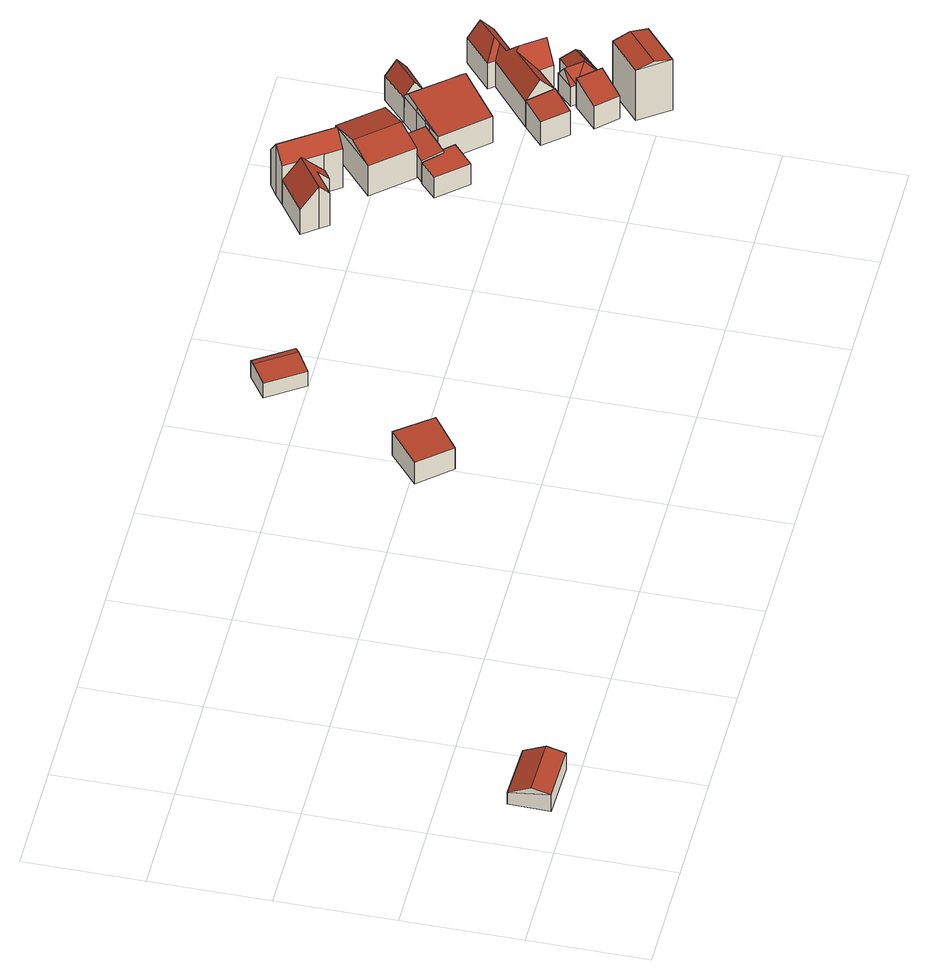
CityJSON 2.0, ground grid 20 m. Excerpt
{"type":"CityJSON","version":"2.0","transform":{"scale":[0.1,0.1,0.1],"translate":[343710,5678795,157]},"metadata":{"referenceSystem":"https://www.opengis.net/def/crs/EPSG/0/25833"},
"CityObjects":{
"building1":{"type":"Building","attributes":{"Dachtyp_tdc":"tdcGableRoof","Gemeindeschluessel":14729160,"Dachneigung":24.92,"QualitaetDacherkennung":87,"Geometrietyp2DReferenz":"3000","function":"31001_9998","roofType":"3100","measuredHeight":4.32},"geometry":[{"type":"MultiSurface","lod":"2","boundaries":[[[0,1,2,3]],[[1,4,5,2]],[[4,6,7,5]],[[6,0,3,7]],[[4,1,8]],[[0,6,9]],[[1,0,9,8]],[[6,4,8,9]],[[3,2,5,7]]],"semantics":{"surfaces":[{"type":"WallSurface"},{"type":"RoofSurface"},{"type":"GroundSurface"}],"values":[0,0,0,0,0,0,1,1,2]}}]},
"building2":{"type":"Building","attributes":{"Dachtyp_tdc":"tdcPolyFlatRoof","Gemeindeschluessel":14729160,"Dachneigung":3.98,"QualitaetDacherkennung":67,"Geometrietyp2DReferenz":"3000","function":"31001_9998","roofType":"2100","measuredHeight":4.97},"geometry":[{"type":"MultiSurface","lod":"2","boundaries":[[[10,11,12,13]],[[11,14,15,12]],[[14,16,17,15]],[[16,10,13,17]],[[16,14,11,10]],[[13,12,15,17]]],"semantics":{"surfaces":[{"type":"WallSurface"},{"type":"RoofSurface"},{"type":"GroundSurface"}],"values":[0,0,0,0,1,2]}}]},
"building3":{"type":"Building","attributes":{"Dachtyp_tdc":"tdcGableRoof","Gemeindeschluessel":14729160,"Dachneigung":10.15,"QualitaetDacherkennung":78,"Geometrietyp2DReferenz":"3000","function":"31001_9998","roofType":"3100","measuredHeight":3.73},"geometry":[{"type":"MultiSurface","lod":"2","boundaries":[[[18,19,20,21]],[[19,22,23,20]],[[22,24,25,23]],[[24,18,21,25]],[[22,19,26]],[[18,24,27]],[[19,18,27,26]],[[24,22,26,27]],[[21,20,23,25]]],"semantics":{"surfaces":[{"type":"WallSurface"},{"type":"RoofSurface"},{"type":"GroundSurface"}],"values":[0,0,0,0,0,0,1,1,2]}}]},
"building4":{"type":"Building","attributes":{"Dachtyp_tdc":"tdcPolyFlatRoof","Gemeindeschluessel":14729160,"Dachneigung":0,"QualitaetDacherkennung":58,"Geometrietyp2DReferenz":"3000","function":"31001_9998","roofType":"1000","measuredHeight":4.43},"geometry":[{"type":"MultiSurface","lod":"2","boundaries":[[[28,29,30,31]],[[29,32,33,30]],[[32,34,35,33]],[[34,36,37,35]],[[36,38,39,37]],[[38,28,31,39]],[[38,36,34,32,29,28]],[[31,30,33,35,37,39]]],"semantics":{"surfaces":[{"type":"WallSurface"},{"type":"RoofSurface"},{"type":"GroundSurface"}],"values":[0,0,0,0,0,0,1,2]}}]},
"building5":{"type":"Building","attributes":{"Gemeindeschluessel":14729160,"Geometrietyp2DReferenz":"3000","function":"31001_9998","roofType":"9999"},"children":["building5-1","building5-2"]},
"building5-1":{"type":"BuildingPart","attributes":{"Dachtyp_tdc":"tdcGableRoof","Dachneigung":52.78,"QualitaetDacherkennung":75,"Geometrietyp2DReferenz":"3000","roofType":"3100","measuredHeight":10.91},"parents":["building5"],"geometry":[{"type":"MultiSurface","lod":"2","boundaries":[[[40,41,42,43,44]],[[41,45,46,42]],[[45,47,48,46]],[[47,49,50,48]],[[49,51,52,50]],[[51,53,54,52]],[[53,55,56,54]],[[49,47,45,41]],[[41,40,57,58,59,55,53,51,49]],[[60,43,42,46,48,50,52,54]],[[59,56,55]],[[44,57,40]],[[43,60,58,57,44]],[[60,54,56,59,58]]],"semantics":{"surfaces":[{"type":"WallSurface"},{"type":"RoofSurface"},{"type":"GroundSurface"},{"type":"ClosureSurface"}],"values":[0,0,0,0,0,0,0,1,1,2,0,0,3,3]}}]},
"building5-2":{"type":"BuildingPart","attributes":{"Dachtyp_tdc":"tdcGableRoof","Dachneigung":49.57,"QualitaetDacherkennung":73,"Geometrietyp2DReferenz":"3000","roofType":"3100","measuredHeight":8.94},"parents":["building5"],"geometry":[{"type":"MultiSurface","lod":"2","boundaries":[[[61,62,63,54]],[[62,64,65,63]],[[64,66,67,65]],[[66,68,69,67]],[[68,70,71,69]],[[70,44,43,71]],[[56,61,54]],[[72,57,44,70,68]],[[68,66,64,62,61,56,59,72]],[[63,65,67,69,71,43,60,54]],[[58,57,72]],[[60,43,44,57,58]],[[59,58,72]],[[60,58,59,56,54]]],"semantics":{"surfaces":[{"type":"WallSurface"},{"type":"RoofSurface"},{"type":"GroundSurface"},{"type":"ClosureSurface"}],"values":[0,0,0,0,0,0,0,1,1,2,0,3,0,3]}}]},
"building6":{"type":"Building","attributes":{"Dachtyp_tdc":"tdcPolyFlatRoof","Gemeindeschluessel":14729160,"Dachneigung":6.52,"QualitaetDacherkennung":71,"Geometrietyp2DReferenz":"3000","function":"31001_9998","roofType":"2100","measuredHeight":5.19},"geometry":[{"type":"MultiSurface","lod":"2","boundaries":[[[73,74,75,76]],[[74,77,78,75]],[[77,79,80,78]],[[79,81,82,80]],[[81,83,84,82]],[[83,85,86,84]],[[85,87,88,86]],[[87,73,76,88]],[[87,85,83,81,79,77,74,73]],[[76,75,78,80,82,84,86,88]]],"semantics":{"surfaces":[{"type":"WallSurface"},{"type":"RoofSurface"},{"type":"GroundSurface"}],"values":[0,0,0,0,0,0,0,0,1,2]}}]},
"building7":{"type":"Building","attributes":{"Dachtyp_tdc":"tdcGableRoof","Gemeindeschluessel":14729160,"Dachneigung":14.21,"QualitaetDacherkennung":83,"Geometrietyp2DReferenz":"3000","function":"31001_9998","roofType":"3100","measuredHeight":7.69},"geometry":[{"type":"MultiSurface","lod":"2","boundaries":[[[89,90,91,92]],[[90,93,94,91]],[[93,95,96,94]],[[95,97,98,96]],[[97,99,100,98]],[[99,89,92,100]],[[99,101,102,103,104,89]],[[90,104,103,93]],[[95,102,101,97]],[[93,103,102,95]],[[97,101,99]],[[89,104,90]],[[92,91,94,96,98,100]]],"semantics":{"surfaces":[{"type":"WallSurface"},{"type":"RoofSurface"},{"type":"GroundSurface"}],"values":[0,0,0,0,0,0,1,1,0,0,0,0,2]}}]},
"building8":{"type":"Building","attributes":{"Dachtyp_tdc":"tdcPolyFlatRoof","Gemeindeschluessel":14729160,"Dachneigung":6.1,"QualitaetDacherkennung":69,"Geometrietyp2DReferenz":"3000","function":"31001_9998","roofType":"2100","measuredHeight":5.69},"geometry":[{"type":"MultiSurface","lod":"2","boundaries":[[[105,106,107,108]],[[106,109,110,107]],[[109,111,112,110]],[[111,105,108,112]],[[111,109,106,105]],[[108,107,110,112]]],"semantics":{"surfaces":[{"type":"WallSurface"},{"type":"RoofSurface"},{"type":"GroundSurface"}],"values":[0,0,0,0,1,2]}}]},
"building9":{"type":"Building","attributes":{"Dachtyp_tdc":"tdcPolyFlatRoof","Gemeindeschluessel":14729160,"Dachneigung":13.9,"QualitaetDacherkennung":72,"Geometrietyp2DReferenz":"3000","function":"31001_9998","roofType":"2100","measuredHeight":6.12},"geometry":[{"type":"MultiSurface","lod":"2","boundaries":[[[113,114,115,116]],[[114,117,118,115]],[[117,119,120,118]],[[119,113,116,120]],[[119,117,114,113]],[[116,115,118,120]]],"semantics":{"surfaces":[{"type":"WallSurface"},{"type":"RoofSurface"},{"type":"GroundSurface"}],"values":[0,0,0,0,1,2]}}]},
"building10":{"type":"Building","attributes":{"Gemeindeschluessel":14729160,"Geometrietyp2DReferenz":"3000","function":"31001_9998","roofType":"9999"},"children":["building10-1","building10-2"]},
"building10-1":{"type":"BuildingPart","attributes":{"Dachtyp_tdc":"tdcGableRoof","Dachneigung":11.79,"QualitaetDacherkennung":41,"Geometrietyp2DReferenz":"3000","roofType":"3100","measuredHeight":7.34},"parents":["building10"],"geometry":[{"type":"MultiSurface","lod":"2","boundaries":[[[121,122,123,124]],[[122,125,126,123]],[[125,127,128,126]],[[127,129,130,131,128]],[[132,133,134,135]],[[133,136,137,134]],[[136,121,124,137]],[[136,138,139,140,141,142,121]],[[143,144,145,146,139,138,147]],[[132,148,143,147,133]],[[133,147,138,136]],[[127,140,139,146,129]],[[122,142,141,125]],[[121,142,122]],[[125,141,140,127]],[[124,123,126,128,131,135,134,137]],[[149,130,129,150]],[[135,131,130,149,132]],[[132,149,148]],[[148,144,143]],[[150,129,146,145]],[[148,149,150,145,144]]],"semantics":{"surfaces":[{"type":"WallSurface"},{"type":"RoofSurface"},{"type":"GroundSurface"},{"type":"ClosureSurface"}],"values":[0,0,0,0,0,0,0,1,1,0,0,0,0,0,0,2,0,3,0,0,0,3]}}]},
"building10-2":{"type":"BuildingPart","attributes":{"Dachtyp_tdc":"tdcGableRoof","Dachneigung":54.13,"QualitaetDacherkennung":66,"Geometrietyp2DReferenz":"3000","roofType":"3100","measuredHeight":7.86},"parents":["building10"],"geometry":[{"type":"MultiSurface","lod":"2","boundaries":[[[130,151,152,131]],[[151,153,154,152]],[[153,148,132,135,154]],[[153,151,155]],[[151,130,150,145,156,155]],[[148,153,155,156,144]],[[131,152,154,135]],[[149,132,148]],[[130,131,135,132,149]],[[144,156,145]],[[149,150,130]],[[148,144,145,150,149]]],"semantics":{"surfaces":[{"type":"WallSurface"},{"type":"RoofSurface"},{"type":"GroundSurface"},{"type":"ClosureSurface"}],"values":[0,0,0,0,1,1,2,0,3,0,0,3]}}]},
"building11":{"type":"Building","attributes":{"Dachtyp_tdc":"tdcGableRoof","Gemeindeschluessel":14729160,"Dachneigung":14.73,"QualitaetDacherkennung":46,"Geometrietyp2DReferenz":"3000","function":"31001_9998","roofType":"3100","measuredHeight":11.54},"geometry":[{"type":"MultiSurface","lod":"2","boundaries":[[[157,158,159,160]],[[158,161,162,159]],[[161,163,164,162]],[[163,157,160,164]],[[161,158,165]],[[157,163,166]],[[158,157,166,165]],[[163,161,165,166]],[[160,159,162,164]]],"semantics":{"surfaces":[{"type":"WallSurface"},{"type":"RoofSurface"},{"type":"GroundSurface"}],"values":[0,0,0,0,0,0,1,1,2]}}]},
"building12":{"type":"Building","attributes":{"Dachtyp_tdc":"tdcFreeFormRoof","Gemeindeschluessel":14729160,"Dachneigung":54.53,"QualitaetDacherkennung":21,"Geometrietyp2DReferenz":"3000","function":"31001_9998","roofType":"5000","measuredHeight":6.81},"geometry":[{"type":"MultiSurface","lod":"2","boundaries":[[[167,168,169,170]],[[168,171,172,169]],[[171,173,174,172]],[[173,175,176,174]],[[175,177,178,176]],[[177,179,180,178]],[[179,181,182,180]],[[181,167,170,182]],[[183,184,181,179]],[[183,179,177]],[[175,183,177]],[[175,184,183]],[[184,173,185]],[[173,184,175]],[[173,186,185]],[[171,186,173]],[[186,171,168]],[[186,168,167]],[[184,185,186,167,181]],[[170,169,172,174,176,178,180,182]]],"semantics":{"surfaces":[{"type":"WallSurface"},{"type":"RoofSurface"},{"type":"GroundSurface"}],"values":[0,0,0,0,0,0,0,0,1,0,1,1,1,1,1,1,1,1,1,2]}}]},
"building13":{"type":"Building","attributes":{"Dachtyp_tdc":"tdcFreeFormRoof","Gemeindeschluessel":14729160,"Dachneigung":51.29,"QualitaetDacherkennung":39,"Geometrietyp2DReferenz":"3000","function":"31001_9998","roofType":"5000","measuredHeight":9.18},"geometry":[{"type":"MultiSurface","lod":"2","boundaries":[[[187,188,189,190]],[[188,191,192,189]],[[191,193,110,192]],[[193,194,107,110]],[[194,195,196,107]],[[195,197,198,196]],[[197,199,200,198]],[[199,201,202,200]],[[201,203,204,202]],[[203,187,190,204]],[[205,206,207,208,203,201]],[[205,201,199]],[[206,205,199,197]],[[207,206,197,195]],[[209,210,211,208,207,195,194]],[[209,194,193]],[[210,209,193,191]],[[212,211,210,191,188]],[[212,188,187]],[[208,211,212,187,203]],[[190,189,192,110,107,196,198,200,202,204]]],"semantics":{"surfaces":[{"type":"WallSurface"},{"type":"RoofSurface"},{"type":"GroundSurface"}],"values":[0,0,0,0,0,0,0,0,0,0,1,0,1,1,1,0,1,1,0,1,2]}}]}
},
"vertices":[
[100,3,130],[3,5,130],[3,5,95],[100,3,95],[4,75,120],[4,75,95],[101,72,120],[101,72,95],[3,37,138],[100,35,138],
[760,392,54],[815,440,59],[815,440,9],[760,392,9],[861,382,59],[861,382,9],[806,339,54],[806,339,9],
[887,590,89],[845,651,89],[845,651,58],[887,590,58],[887,680,93],[887,680,58],[929,619,93],[929,619,58],[877,673,96],[919,612,96],
[1305,427,177],[1263,475,177],[1263,475,133],[1305,427,133],[1291,501,177],[1291,501,133],[1320,473,177],[1320,473,133],[1325,478,177],[1325,478,133],[1342,460,177],[1342,460,133],
[1224,707,189],[1242,720,216],[1242,720,107],[1224,707,107],[1224,707,159],[1263,734,182],[1263,734,107],[1321,652,182],[1321,652,107],[1300,637,216],[1300,637,107],[1282,624,189],[1282,624,107],[1264,649,188],[1264,649,107],[1264,649,189],[1264,649,155],[1238,686,189],[1242,681,189],[1246,675,189],[1242,681,107],
[1264,649,156],[1248,638,155],[1248,638,107],[1236,655,177],[1236,655,107],[1194,625,177],[1194,625,107],[1184,639,196],[1184,639,107],[1165,665,159],[1165,665,107],[1242,681,196],
[1325,478,182],[1320,473,181],[1320,473,136],[1325,478,136],[1291,501,181],[1291,501,136],[1309,517,184],[1309,517,136],[1335,540,187],[1335,540,136],[1361,511,187],[1361,511,136],[1351,502,186],[1351,502,136],[1333,485,183],[1333,485,136],
[1247,576,195],[1326,645,194],[1326,645,131],[1247,576,131],[1382,580,194],[1382,580,131],[1335,540,195],[1335,540,131],[1309,517,195],[1309,517,131],[1303,512,195],[1303,512,131],[1309,517,197],[1335,540,206],[1341,545,208],[1285,609,208],
[1385,334,212],[1421,366,217],[1421,366,161],[1385,334,161],[1457,328,217],[1457,328,161],[1418,295,212],[1418,295,161],
[1436,261,213],[1477,299,227],[1477,299,165],[1436,261,165],[1508,265,227],[1508,265,165],[1467,228,213],[1467,228,165],
[1333,485,196],[1351,502,196],[1351,502,141],[1333,485,141],[1361,511,196],[1361,511,141],[1380,529,196],[1380,529,141],[1409,556,196],[1409,556,194],[1409,556,141],[1430,530,196],[1472,479,196],[1472,479,141],[1430,530,141],[1396,413,196],[1396,413,141],[1463,471,214],[1399,547,214],[1380,529,209],[1361,511,203],[1351,502,201],[1430,530,199],[1430,531,199],[1411,554,199],[1409,556,199],[1472,479,201],[1430,530,198],[1416,547,196],[1410,556,196],
[1452,596,192],[1452,596,141],[1475,567,196],[1475,567,141],[1464,580,220],[1421,542,220],
[1469,203,271],[1525,252,271],[1525,252,164],[1469,203,164],[1564,205,271],[1564,205,164],[1505,153,271],[1505,153,164],[1544,229,279],[1486,178,279],
[1529,337,212],[1554,310,212],[1554,310,171],[1529,337,171],[1527,284,212],[1527,284,171],[1508,265,212],[1508,265,171],[1477,299,212],[1477,299,171],[1470,306,212],[1470,306,171],[1497,332,212],[1497,332,171],[1508,318,212],[1508,318,171],[1483,319,238],[1507,293,237],[1509,293,239],[1528,311,238],
[1555,375,215],[1509,342,215],[1509,342,161],[1555,375,161],[1493,361,215],[1493,361,161],[1457,328,215],[1421,366,215],[1499,432,215],[1499,432,161],[1491,442,215],[1491,442,161],[1540,486,215],[1540,486,161],[1568,450,215],[1568,450,161],[1526,413,215],[1526,413,161],[1554,468,244],[1521,439,244],[1520,430,235],[1504,416,236],[1439,347,248],[1495,397,246],[1502,396,252],[1532,358,250]
]}
